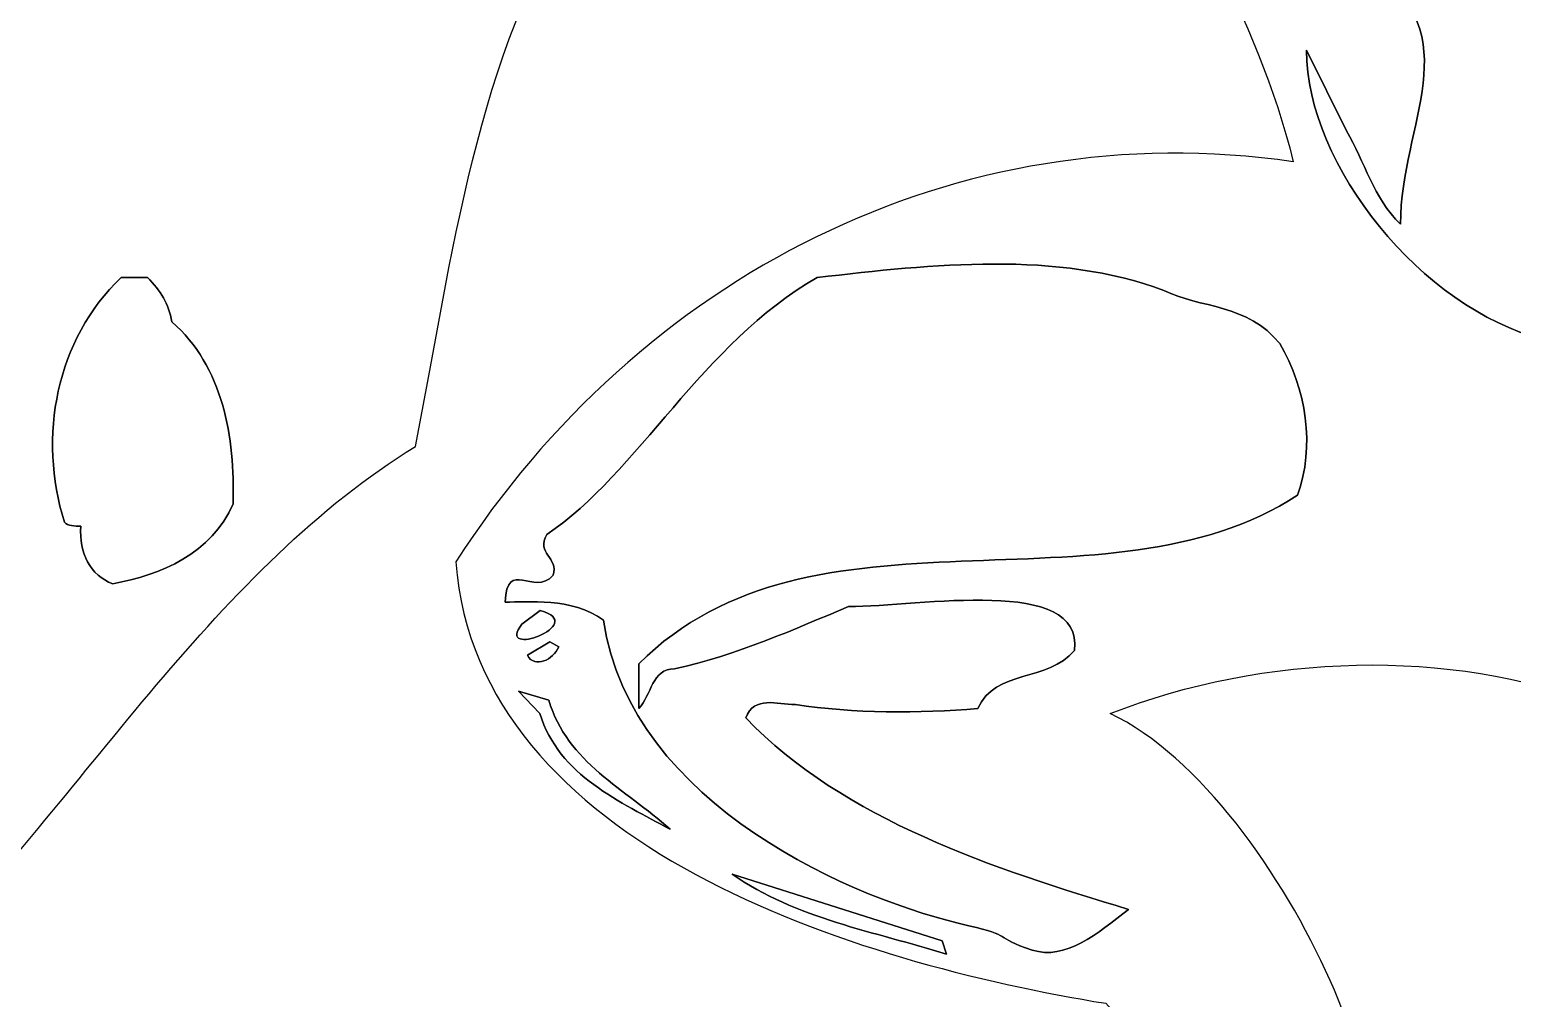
# Model space of a CAD drawing. Header units: centimetres. Extents: x -9.9 to 13.1, y -10.7 to 12.4.
# Drawn here: x -5.11 to 2.47, y -2.78 to 2.17 of the extents above; entities that cross this region are included whole.
import ezdxf

# ---------------------------------------------------------------- set-up
doc = ezdxf.new("R2010")
doc.units = ezdxf.units.CM
doc.header["$MEASUREMENT"] = 0
doc.layers.add('Ebene 1', color=7, linetype='Continuous')

msp = doc.modelspace()

# ---------------------------------------------------------------- linework, layer by layer
at = {"layer": 'Ebene 1'}
for points, knots in [([(2.7813, 12.40282), (8.38962, 10.67562), (13.13434, 1.85166), (6.63448, -2.39776), (6.63448, -2.39776), (7.86384, -7.74954), (0.8001, -7.72414), (-2.54, -8.93318), (-2.54, -8.93318), (-3.53822, -9.29894), (-4.3942, -9.95934), (-5.19937, -10.66292), (-5.19937, -10.66292), (-4.50342, -9.04494), (-2.40284, -7.29234), (-0.94488, -7.70382), (-0.94488, -7.70382), (1.2319, -6.90626), (5.51688, -6.70306), (5.49402, -3.6703), (5.49402, -3.6703), (5.26542, -3.76428), (4.92505, -6.29158), (4.5593, -4.89966), (4.5593, -4.89966), (4.5593, -4.89966), (4.21894, -5.6769), (4.21894, -5.6769), (4.21894, -5.6769), (3.85572, -6.49478), (4.19608, -4.71932), (3.9243, -5.2451), (3.9243, -5.2451), (3.9243, -5.2451), (3.83032, -5.4737), (3.83032, -5.4737), (3.83032, -5.4737), (3.80746, -5.5372), (3.78714, -5.72008), (3.6703, -5.63118), (3.6703, -5.63118), (3.6957, -4.94538), (3.10388, -4.8768), (2.87528, -5.4483), (2.87528, -5.4483), (2.82956, -3.83286), (4.62788, -4.89966), (4.05892, -3.14706), (4.05892, -3.14706), (4.23926, -1.21158), (1.98628, -0.7112), (0.41402, -1.32588), (0.41402, -1.32588), (1.32588, -1.75768), (2.12598, -3.76428), (1.52908, -3.62712), (1.52908, -3.62712), (0.77978, -4.49072), (-0.58166, -5.26542), (-1.94818, -5.4483), (-1.94818, -5.4483), (-2.03962, -5.29082), (-1.74244, -5.15366), (-1.74244, -5.03682), (-1.74244, -5.03682), (-1.8796, -5.15366), (-2.03962, -5.17397), (-2.19964, -5.06222), (-2.19964, -5.06222), (-2.37998, -5.1054), (-2.4892, -5.334), (-2.67208, -5.35686), (-2.67208, -5.35686), (-2.13106, -3.55854), (-0.08128, -5.15366), (0.5715, -3.37566), (0.5715, -3.37566), (0.55118, -3.16992), (0.55118, -2.96672), (0.39116, -2.8067), (0.39116, -2.8067), (-0.87884, -2.60096), (-2.81686, -2.00914), (-2.92862, -0.55118), (-2.92862, -0.55118), (-1.9939, 0.9017), (-0.37592, 1.74244), (1.34874, 1.49352), (1.34874, 1.49352), (1.1684, 2.2479), (0.73152, 2.8829), (0.43942, 3.58902), (0.43942, 3.58902), (-0.51308, 3.95224), (-1.5621, 3.429), (-2.29108, 2.86004), (-2.29108, 2.86004), (-2.82702, 2.03962), (-2.9464, 0.99314), (-3.13436, 0.0381), (-3.13436, 0.0381), (-4.14274, -0.57658), (-4.84377, -1.75768), (-5.5753, -2.48666), (-5.5753, -2.48666), (-7.24154, -3.53568), (-9.19226, -4.69646), (-9.77646, -6.6548), (-9.77646, -6.6548), (-9.92886, -0.93979), (-7.97306, 4.56946), (-4.06654, 8.76046), (-4.06654, 8.76046), (-3.52043, 8.41755), (-4.74471, 8.14578), (-4.29514, 7.52856), (-4.29514, 7.52856), (-3.429, 8.37438), (-2.2225, 8.98652), (-1.51638, 9.98982), (-1.51638, 9.98982), (-1.12522, 8.78332), (-2.77876, 8.28294), (-2.95402, 7.2771), (-2.95402, 7.2771), (-1.51638, 8.07466), (-0.05842, 9.58087), (1.7145, 8.41755), (1.7145, 8.41755), (3.51536, 7.43712), (4.37642, 10.3759), (3.44424, 11.4935), (3.44424, 11.4935), (3.58394, 12.35964), (2.21234, 11.79068), (2.7813, 12.40282)], [0, 0, 0, 0, 0.0294118, 0.0294118, 0.0294118, 0.0294118, 0.0588235, 0.0588235, 0.0588235, 0.0588235, 0.0882353, 0.0882353, 0.0882353, 0.0882353, 0.1176471, 0.1176471, 0.1176471, 0.1176471, 0.1470588, 0.1470588, 0.1470588, 0.1470588, 0.1764706, 0.1764706, 0.1764706, 0.1764706, 0.2058824, 0.2058824, 0.2058824, 0.2058824, 0.2352941, 0.2352941, 0.2352941, 0.2352941, 0.2647059, 0.2647059, 0.2647059, 0.2647059, 0.2941176, 0.2941176, 0.2941176, 0.2941176, 0.3235294, 0.3235294, 0.3235294, 0.3235294, 0.3529412, 0.3529412, 0.3529412, 0.3529412, 0.3823529, 0.3823529, 0.3823529, 0.3823529, 0.4117647, 0.4117647, 0.4117647, 0.4117647, 0.4411765, 0.4411765, 0.4411765, 0.4411765, 0.4705882, 0.4705882, 0.4705882, 0.4705882, 0.5, 0.5, 0.5, 0.5, 0.5294118, 0.5294118, 0.5294118, 0.5294118, 0.5588235, 0.5588235, 0.5588235, 0.5588235, 0.5882353, 0.5882353, 0.5882353, 0.5882353, 0.6176471, 0.6176471, 0.6176471, 0.6176471, 0.6470588, 0.6470588, 0.6470588, 0.6470588, 0.6764706, 0.6764706, 0.6764706, 0.6764706, 0.7058824, 0.7058824, 0.7058824, 0.7058824, 0.7352941, 0.7352941, 0.7352941, 0.7352941, 0.7647059, 0.7647059, 0.7647059, 0.7647059, 0.7941176, 0.7941176, 0.7941176, 0.7941176, 0.8235294, 0.8235294, 0.8235294, 0.8235294, 0.8529412, 0.8529412, 0.8529412, 0.8529412, 0.8823529, 0.8823529, 0.8823529, 0.8823529, 0.9117647, 0.9117647, 0.9117647, 0.9117647, 0.9411765, 0.9411765, 0.9411765, 0.9411765, 0.9705882, 0.9705882, 0.9705882, 0.9705882, 1, 1, 1, 1]), ([(0.89154, 4.88696), (0.73914, 4.85394), (0.8255, 4.27482), (0.86614, 3.90398), (0.86614, 3.90398), (0.8763, 3.78206), (0.7747, 3.683), (0.8001, 3.63728), (0.8001, 3.63728), (0.87122, 3.61188), (0.91694, 3.63728), (0.96012, 3.68046), (0.96012, 3.68046), (1.143, 3.22326), (2.00914, 3.08864), (1.73736, 2.49428), (1.73736, 2.49428), (2.25806, 2.13106), (1.89738, 1.69926), (1.89738, 1.17348), (1.89738, 1.17348), (1.75768, 1.31064), (1.7145, 1.49352), (1.62052, 1.651), (1.62052, 1.651), (1.62052, 1.651), (1.41732, 2.06248), (1.41732, 2.06248), (1.41732, 2.06248), (1.41732, 1.47066), (2.00914, 0.74422), (2.62128, 0.58674), (2.62128, 0.58674), (3.2385, 1.15062), (3.83032, 2.03962), (3.6703, 2.72288), (3.6703, 2.72288), (3.58394, 2.63144), (3.41884, 2.42824), (3.32994, 2.63144), (3.32994, 2.63144), (3.60172, 3.1115), (3.10388, 3.38328), (3.0099, 2.79146), (3.0099, 2.79146), (3.0099, 2.79146), (2.8067, 2.79146), (2.8067, 2.79146), (2.8067, 2.79146), (2.7813, 3.15468), (2.98958, 3.47726), (2.96672, 3.84048), (2.96672, 3.84048), (2.62128, 3.99796), (2.62128, 3.49758), (2.46634, 3.33756), (2.46634, 3.33756), (2.37236, 3.45186), (2.46634, 3.6576), (2.3495, 3.79222), (2.3495, 3.79222), (2.3495, 3.8608), (2.32918, 3.95224), (2.37236, 4.02082), (2.37236, 4.02082), (2.82956, 4.38658), (3.2385, 4.79806), (3.39852, 5.34416), (3.39852, 5.34416), (3.17246, 5.57022), (3.19024, 6.36778), (3.0099, 6.7564), (3.0099, 6.7564), (3.21564, 6.57352), (3.28676, 6.3246), (3.39852, 6.70814), (3.39852, 6.70814), (3.39852, 6.70814), (2.7813, 7.02818), (2.7813, 7.02818), (2.7813, 7.02818), (2.73812, 6.91642), (2.64668, 6.8453), (2.71526, 6.70814), (2.71526, 6.70814), (2.18948, 6.68782), (1.98628, 6.00202), (1.96088, 5.54736), (1.96088, 5.54736), (1.39192, 5.1816), (1.64592, 4.15798), (1.75768, 3.54076), (1.75768, 3.54076), (1.75768, 3.54076), (1.50876, 3.92938), (1.50876, 3.92938), (1.50876, 3.92938), (1.32588, 4.24942), (1.12014, 4.58978), (0.89154, 4.88696)], [0, 0, 0, 0, 0.04, 0.04, 0.04, 0.04, 0.08, 0.08, 0.08, 0.08, 0.12, 0.12, 0.12, 0.12, 0.16, 0.16, 0.16, 0.16, 0.2, 0.2, 0.2, 0.2, 0.24, 0.24, 0.24, 0.24, 0.28, 0.28, 0.28, 0.28, 0.32, 0.32, 0.32, 0.32, 0.36, 0.36, 0.36, 0.36, 0.4, 0.4, 0.4, 0.4, 0.44, 0.44, 0.44, 0.44, 0.48, 0.48, 0.48, 0.48, 0.52, 0.52, 0.52, 0.52, 0.56, 0.56, 0.56, 0.56, 0.6, 0.6, 0.6, 0.6, 0.64, 0.64, 0.64, 0.64, 0.68, 0.68, 0.68, 0.68, 0.72, 0.72, 0.72, 0.72, 0.76, 0.76, 0.76, 0.76, 0.8, 0.8, 0.8, 0.8, 0.84, 0.84, 0.84, 0.84, 0.88, 0.88, 0.88, 0.88, 0.92, 0.92, 0.92, 0.92, 0.96, 0.96, 0.96, 0.96, 1, 1, 1, 1]), ([(-0.30734, -2.41046), (-0.08382, -2.45872), (-0.18541, -2.46888), (0.01524, -2.53492), (0.01524, -2.53492), (0.18542, -2.58826), (0.34798, -2.4511), (0.508, -2.32664), (0.508, -2.32664), (-0.17272, -2.1209), (-0.94488, -1.87198), (-1.4478, -1.34874), (-1.4478, -1.34874), (-1.40208, -1.2319), (-1.29032, -1.28016), (-1.1938, -1.28016), (-1.1938, -1.28016), (-0.9017, -1.32588), (-0.5588, -1.32588), (-0.26162, -1.30048), (-0.26162, -1.30048), (-0.17272, -1.09727), (0.09652, -1.1684), (0.23114, -1.0033), (0.23114, -1.0033), (0.2794, -0.61975), (-0.5588, -0.77977), (-0.92202, -0.77977), (-0.92202, -0.77977), (-1.1938, -0.89154), (-1.49098, -1.0287), (-1.81102, -1.09727), (-1.81102, -1.09727), (-1.92786, -1.09727), (-1.92786, -1.2319), (-1.9939, -1.30048), (-1.9939, -1.30048), (-1.9939, -1.30048), (-1.9939, -1.07188), (-1.9939, -1.07188), (-1.9939, -1.07188), (-1.10744, -0.18541), (0.39116, -0.84836), (1.3716, -0.21082), (1.3716, -0.21082), (1.4605, 0.0381), (1.41732, 0.33528), (1.28016, 0.56388), (1.28016, 0.56388), (1.12014, 0.76708), (0.87122, 0.74422), (0.68834, 0.83566), (0.68834, 0.83566), (0.14224, 1.03886), (-0.49022, 0.97028), (-1.08204, 0.9017), (-1.08204, 0.9017), (-1.67386, 0.56388), (-1.9939, -0.09652), (-2.4638, -0.41147), (-2.4638, -0.41147), (-2.51968, -0.50799), (-2.40284, -0.52832), (-2.43078, -0.61975), (-2.43078, -0.61975), (-2.53238, -0.73152), (-2.66446, -0.52832), (-2.67716, -0.75692), (-2.67716, -0.75692), (-2.56286, -0.75692), (-2.3368, -0.73152), (-2.17424, -0.84836), (-2.17424, -0.84836), (-2.032, -1.80086), (-0.87884, -2.28346), (-0.30734, -2.41046)], [0, 0, 0, 0, 0.0526316, 0.0526316, 0.0526316, 0.0526316, 0.1052632, 0.1052632, 0.1052632, 0.1052632, 0.1578947, 0.1578947, 0.1578947, 0.1578947, 0.2105263, 0.2105263, 0.2105263, 0.2105263, 0.2631579, 0.2631579, 0.2631579, 0.2631579, 0.3157895, 0.3157895, 0.3157895, 0.3157895, 0.3684211, 0.3684211, 0.3684211, 0.3684211, 0.4210526, 0.4210526, 0.4210526, 0.4210526, 0.4736842, 0.4736842, 0.4736842, 0.4736842, 0.5263158, 0.5263158, 0.5263158, 0.5263158, 0.5789474, 0.5789474, 0.5789474, 0.5789474, 0.6315789, 0.6315789, 0.6315789, 0.6315789, 0.6842105, 0.6842105, 0.6842105, 0.6842105, 0.7368421, 0.7368421, 0.7368421, 0.7368421, 0.7894737, 0.7894737, 0.7894737, 0.7894737, 0.8421053, 0.8421053, 0.8421053, 0.8421053, 0.8947368, 0.8947368, 0.8947368, 0.8947368, 0.9473684, 0.9473684, 0.9473684, 0.9473684, 1, 1, 1, 1]), ([(-4.63803, 0.9017), (-4.97078, 0.58674), (-5.06476, 0.08635), (-4.9276, -0.34797), (-4.9276, -0.34797), (-4.90982, -0.3683), (-4.8768, -0.3683), (-4.84377, -0.3683), (-4.84377, -0.3683), (-4.85393, -0.50799), (-4.79551, -0.61975), (-4.68122, -0.66293), (-4.68122, -0.66293), (-4.43738, -0.61975), (-4.17322, -0.50799), (-4.06654, -0.254), (-4.06654, -0.254), (-4.05637, 0.08635), (-4.11734, 0.44704), (-4.37895, 0.67564), (-4.37895, 0.67564), (-4.3942, 0.76708), (-4.43738, 0.83566), (-4.50342, 0.9017), (-4.50342, 0.9017), (-4.50342, 0.9017), (-4.63803, 0.9017), (-4.63803, 0.9017)], [0, 0, 0, 0, 0.1428571, 0.1428571, 0.1428571, 0.1428571, 0.2857143, 0.2857143, 0.2857143, 0.2857143, 0.4285714, 0.4285714, 0.4285714, 0.4285714, 0.5714286, 0.5714286, 0.5714286, 0.5714286, 0.7142857, 0.7142857, 0.7142857, 0.7142857, 0.8571429, 0.8571429, 0.8571429, 0.8571429, 1, 1, 1, 1]), ([(-2.49682, -0.8001), (-2.49682, -0.8001), (-2.5908, -0.86868), (-2.5908, -0.86868), (-2.5908, -0.86868), (-2.73304, -1.05156), (-2.24282, -0.86868), (-2.49682, -0.8001)], [0, 0, 0, 0, 0.5, 0.5, 0.5, 0.5, 1, 1, 1, 1]), ([(-2.44856, -0.96012), (-2.44856, -0.96012), (-2.56286, -1.0287), (-2.56286, -1.0287), (-2.56286, -1.0287), (-2.52476, -1.09727), (-2.43078, -1.05156), (-2.40284, -0.98551), (-2.40284, -0.98551), (-2.40284, -0.98551), (-2.44856, -0.96012), (-2.44856, -0.96012)], [0, 0, 0, 0, 0.3333333, 0.3333333, 0.3333333, 0.3333333, 0.6666667, 0.6666667, 0.6666667, 0.6666667, 1, 1, 1, 1]), ([(-1.83388, -1.9177), (-2.06248, -1.71196), (-2.35966, -1.57734), (-2.45364, -1.25729), (-2.45364, -1.25729), (-2.45364, -1.25729), (-2.60858, -1.21158), (-2.60858, -1.21158), (-2.60858, -1.21158), (-2.60858, -1.21158), (-2.49936, -1.32588), (-2.49936, -1.32588), (-2.49936, -1.32588), (-2.40284, -1.64338), (-2.0828, -1.78054), (-1.83388, -1.9177)], [0, 0, 0, 0, 0.25, 0.25, 0.25, 0.25, 0.5, 0.5, 0.5, 0.5, 0.75, 0.75, 0.75, 0.75, 1, 1, 1, 1]), ([(-1.51638, -2.1463), (-1.1938, -2.3749), (-0.78486, -2.44094), (-0.42164, -2.55524), (-0.42164, -2.55524), (-0.42164, -2.55524), (-0.4445, -2.48666), (-0.4445, -2.48666), (-0.4445, -2.48666), (-0.4445, -2.48666), (-1.51638, -2.1463), (-1.51638, -2.1463)], [0, 0, 0, 0, 0.3333333, 0.3333333, 0.3333333, 0.3333333, 0.6666667, 0.6666667, 0.6666667, 0.6666667, 1, 1, 1, 1])]:
    msp.add_open_spline(points, degree=3, knots=knots, dxfattribs=at)
at = {"layer": 'Ebene 1', "color": 60}
msp.add_open_spline([(0.89154, 4.88696), (1.12014, 4.58978), (1.32588, 4.24942), (1.50876, 3.92938), (1.50876, 3.92938), (1.50876, 3.92938), (1.75768, 3.54076), (1.75768, 3.54076), (1.75768, 3.54076), (1.64592, 4.15798), (1.39192, 5.1816), (1.96088, 5.54736), (1.96088, 5.54736), (1.98628, 6.00202), (2.18948, 6.68782), (2.71526, 6.70814), (2.71526, 6.70814), (2.64668, 6.8453), (2.73812, 6.91642), (2.7813, 7.02818), (2.7813, 7.02818), (2.7813, 7.02818), (3.39852, 6.70814), (3.39852, 6.70814), (3.39852, 6.70814), (3.28676, 6.3246), (3.21564, 6.57352), (3.0099, 6.7564), (3.0099, 6.7564), (3.19024, 6.36778), (3.17246, 5.57022), (3.39852, 5.34416), (3.39852, 5.34416), (3.2385, 4.79806), (2.82956, 4.38658), (2.37236, 4.02082), (2.37236, 4.02082), (2.32918, 3.95224), (2.3495, 3.8608), (2.3495, 3.79222), (2.3495, 3.79222), (2.46634, 3.6576), (2.37236, 3.45186), (2.46634, 3.33756), (2.46634, 3.33756), (2.62128, 3.49758), (2.62128, 3.99796), (2.96672, 3.84048), (2.96672, 3.84048), (2.98958, 3.47726), (2.7813, 3.15468), (2.8067, 2.79146), (2.8067, 2.79146), (2.8067, 2.79146), (3.0099, 2.79146), (3.0099, 2.79146), (3.0099, 2.79146), (3.10388, 3.38328), (3.60172, 3.1115), (3.32994, 2.63144), (3.32994, 2.63144), (3.41884, 2.42824), (3.58394, 2.63144), (3.6703, 2.72288), (3.6703, 2.72288), (3.83032, 2.03962), (3.2385, 1.15062), (2.62128, 0.58674), (2.62128, 0.58674), (2.00914, 0.74422), (1.41732, 1.47066), (1.41732, 2.06248), (1.41732, 2.06248), (1.41732, 2.06248), (1.62052, 1.651), (1.62052, 1.651), (1.62052, 1.651), (1.7145, 1.49352), (1.75768, 1.31064), (1.89738, 1.17348), (1.89738, 1.17348), (1.89738, 1.69926), (2.25806, 2.13106), (1.73736, 2.49428), (1.73736, 2.49428), (2.00914, 3.08864), (1.143, 3.22326), (0.96012, 3.68046), (0.96012, 3.68046), (0.91694, 3.63728), (0.87122, 3.61188), (0.8001, 3.63728), (0.8001, 3.63728), (0.7747, 3.683), (0.8763, 3.78206), (0.86614, 3.90398), (0.86614, 3.90398), (0.8255, 4.27482), (0.73914, 4.85394), (0.89154, 4.88696)], degree=3, knots=[0, 0, 0, 0, 0.04, 0.04, 0.04, 0.04, 0.08, 0.08, 0.08, 0.08, 0.12, 0.12, 0.12, 0.12, 0.16, 0.16, 0.16, 0.16, 0.2, 0.2, 0.2, 0.2, 0.24, 0.24, 0.24, 0.24, 0.28, 0.28, 0.28, 0.28, 0.32, 0.32, 0.32, 0.32, 0.36, 0.36, 0.36, 0.36, 0.4, 0.4, 0.4, 0.4, 0.44, 0.44, 0.44, 0.44, 0.48, 0.48, 0.48, 0.48, 0.52, 0.52, 0.52, 0.52, 0.56, 0.56, 0.56, 0.56, 0.6, 0.6, 0.6, 0.6, 0.64, 0.64, 0.64, 0.64, 0.68, 0.68, 0.68, 0.68, 0.72, 0.72, 0.72, 0.72, 0.76, 0.76, 0.76, 0.76, 0.8, 0.8, 0.8, 0.8, 0.84, 0.84, 0.84, 0.84, 0.88, 0.88, 0.88, 0.88, 0.92, 0.92, 0.92, 0.92, 0.96, 0.96, 0.96, 0.96, 1, 1, 1, 1], dxfattribs=at)
at = {"layer": 'Ebene 1', "color": 3}
for points, knots in [([(-0.30734, -2.41046), (-0.87884, -2.28346), (-2.032, -1.80086), (-2.17424, -0.84836), (-2.17424, -0.84836), (-2.3368, -0.73152), (-2.56286, -0.75692), (-2.67716, -0.75692), (-2.67716, -0.75692), (-2.66446, -0.52832), (-2.53238, -0.73152), (-2.43078, -0.61975), (-2.43078, -0.61975), (-2.40284, -0.52832), (-2.51968, -0.50799), (-2.4638, -0.41147), (-2.4638, -0.41147), (-1.9939, -0.09652), (-1.67386, 0.56388), (-1.08204, 0.9017), (-1.08204, 0.9017), (-0.49022, 0.97028), (0.14224, 1.03886), (0.68834, 0.83566), (0.68834, 0.83566), (0.87122, 0.74422), (1.12014, 0.76708), (1.28016, 0.56388), (1.28016, 0.56388), (1.41732, 0.33528), (1.4605, 0.0381), (1.3716, -0.21082), (1.3716, -0.21082), (0.39116, -0.84836), (-1.10744, -0.18541), (-1.9939, -1.07188), (-1.9939, -1.07188), (-1.9939, -1.07188), (-1.9939, -1.30048), (-1.9939, -1.30048), (-1.9939, -1.30048), (-1.92786, -1.2319), (-1.92786, -1.09727), (-1.81102, -1.09727), (-1.81102, -1.09727), (-1.49098, -1.0287), (-1.1938, -0.89154), (-0.92202, -0.77977), (-0.92202, -0.77977), (-0.5588, -0.77977), (0.2794, -0.61975), (0.23114, -1.0033), (0.23114, -1.0033), (0.09652, -1.1684), (-0.17272, -1.09727), (-0.26162, -1.30048), (-0.26162, -1.30048), (-0.5588, -1.32588), (-0.9017, -1.32588), (-1.1938, -1.28016), (-1.1938, -1.28016), (-1.29032, -1.28016), (-1.40208, -1.2319), (-1.4478, -1.34874), (-1.4478, -1.34874), (-0.94488, -1.87198), (-0.17272, -2.1209), (0.508, -2.32664), (0.508, -2.32664), (0.34798, -2.4511), (0.18542, -2.58826), (0.01524, -2.53492), (0.01524, -2.53492), (-0.18541, -2.46888), (-0.08382, -2.45872), (-0.30734, -2.41046)], [0, 0, 0, 0, 0.0526316, 0.0526316, 0.0526316, 0.0526316, 0.1052632, 0.1052632, 0.1052632, 0.1052632, 0.1578947, 0.1578947, 0.1578947, 0.1578947, 0.2105263, 0.2105263, 0.2105263, 0.2105263, 0.2631579, 0.2631579, 0.2631579, 0.2631579, 0.3157895, 0.3157895, 0.3157895, 0.3157895, 0.3684211, 0.3684211, 0.3684211, 0.3684211, 0.4210526, 0.4210526, 0.4210526, 0.4210526, 0.4736842, 0.4736842, 0.4736842, 0.4736842, 0.5263158, 0.5263158, 0.5263158, 0.5263158, 0.5789474, 0.5789474, 0.5789474, 0.5789474, 0.6315789, 0.6315789, 0.6315789, 0.6315789, 0.6842105, 0.6842105, 0.6842105, 0.6842105, 0.7368421, 0.7368421, 0.7368421, 0.7368421, 0.7894737, 0.7894737, 0.7894737, 0.7894737, 0.8421053, 0.8421053, 0.8421053, 0.8421053, 0.8947368, 0.8947368, 0.8947368, 0.8947368, 0.9473684, 0.9473684, 0.9473684, 0.9473684, 1, 1, 1, 1]), ([(-2.49682, -0.8001), (-2.24282, -0.86868), (-2.73304, -1.05156), (-2.5908, -0.86868), (-2.5908, -0.86868), (-2.5908, -0.86868), (-2.49682, -0.8001), (-2.49682, -0.8001)], [0, 0, 0, 0, 0.5, 0.5, 0.5, 0.5, 1, 1, 1, 1]), ([(-2.44856, -0.96012), (-2.44856, -0.96012), (-2.40284, -0.98551), (-2.40284, -0.98551), (-2.40284, -0.98551), (-2.43078, -1.05156), (-2.52476, -1.09727), (-2.56286, -1.0287), (-2.56286, -1.0287), (-2.56286, -1.0287), (-2.44856, -0.96012), (-2.44856, -0.96012)], [0, 0, 0, 0, 0.3333333, 0.3333333, 0.3333333, 0.3333333, 0.6666667, 0.6666667, 0.6666667, 0.6666667, 1, 1, 1, 1]), ([(-1.83388, -1.9177), (-2.0828, -1.78054), (-2.40284, -1.64338), (-2.49936, -1.32588), (-2.49936, -1.32588), (-2.49936, -1.32588), (-2.60858, -1.21158), (-2.60858, -1.21158), (-2.60858, -1.21158), (-2.60858, -1.21158), (-2.45364, -1.25729), (-2.45364, -1.25729), (-2.45364, -1.25729), (-2.35966, -1.57734), (-2.06248, -1.71196), (-1.83388, -1.9177)], [0, 0, 0, 0, 0.25, 0.25, 0.25, 0.25, 0.5, 0.5, 0.5, 0.5, 0.75, 0.75, 0.75, 0.75, 1, 1, 1, 1]), ([(-1.51638, -2.1463), (-1.51638, -2.1463), (-0.4445, -2.48666), (-0.4445, -2.48666), (-0.4445, -2.48666), (-0.4445, -2.48666), (-0.42164, -2.55524), (-0.42164, -2.55524), (-0.42164, -2.55524), (-0.78486, -2.44094), (-1.1938, -2.3749), (-1.51638, -2.1463)], [0, 0, 0, 0, 0.3333333, 0.3333333, 0.3333333, 0.3333333, 0.6666667, 0.6666667, 0.6666667, 0.6666667, 1, 1, 1, 1])]:
    msp.add_open_spline(points, degree=3, knots=knots, dxfattribs=at)
at = {"layer": 'Ebene 1', "color": 72}
msp.add_open_spline([(-4.63803, 0.9017), (-4.63803, 0.9017), (-4.50342, 0.9017), (-4.50342, 0.9017), (-4.50342, 0.9017), (-4.43738, 0.83566), (-4.3942, 0.76708), (-4.37895, 0.67564), (-4.37895, 0.67564), (-4.11734, 0.44704), (-4.05637, 0.08635), (-4.06654, -0.254), (-4.06654, -0.254), (-4.17322, -0.50799), (-4.43738, -0.61975), (-4.68122, -0.66293), (-4.68122, -0.66293), (-4.79551, -0.61975), (-4.85393, -0.50799), (-4.84377, -0.3683), (-4.84377, -0.3683), (-4.8768, -0.3683), (-4.90982, -0.3683), (-4.9276, -0.34797), (-4.9276, -0.34797), (-5.06476, 0.08635), (-4.97078, 0.58674), (-4.63803, 0.9017)], degree=3, knots=[0, 0, 0, 0, 0.1428571, 0.1428571, 0.1428571, 0.1428571, 0.2857143, 0.2857143, 0.2857143, 0.2857143, 0.4285714, 0.4285714, 0.4285714, 0.4285714, 0.5714286, 0.5714286, 0.5714286, 0.5714286, 0.7142857, 0.7142857, 0.7142857, 0.7142857, 0.8571429, 0.8571429, 0.8571429, 0.8571429, 1, 1, 1, 1], dxfattribs=at)

doc.saveas('drawing.dxf')
